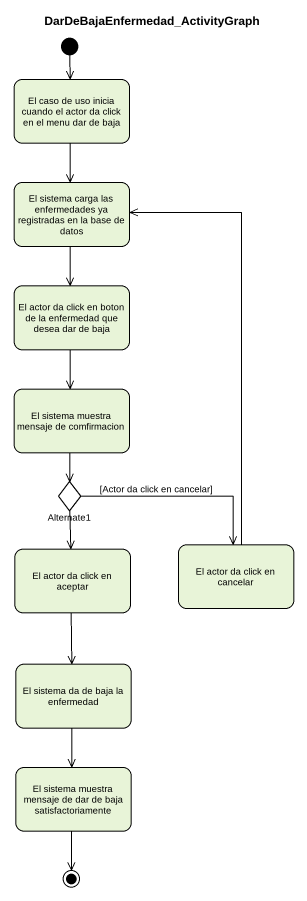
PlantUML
@startuml
title DarDeBajaEnfermedad_ActivityGraph
hide empty description
state "El caso de uso inicia cuando el actor da click en el menu dar de baja" as El_caso_de_uso_inicia
state "El sistema carga las enfermedades ya registradas en la base de datos" as El_sistema_carga_las
state "El actor da click en boton de la enfermedad que desea dar de baja" as El_actor_da_click_en_boton
state "El sistema muestra mensaje de comfirmacion" as El_sistema_muestra_mensaje
state Alternate1 <<choice>>
state "El actor da click en aceptar" as El_actor_da_click_en_aceptar
state "El actor da click en cancelar" as El_actor_da_click_en
state "El sistema da de baja la enfermedad" as El_sistema_da_de_baja_la
state "El sistema muestra mensaje de dar de baja satisfactoriamente" as El_sistema_muestra_mensaje_2
[*] --> El_caso_de_uso_inicia
El_caso_de_uso_inicia --> El_sistema_carga_las
El_sistema_carga_las --> El_actor_da_click_en_boton
El_actor_da_click_en_boton --> El_sistema_muestra_mensaje
El_sistema_muestra_mensaje --> Alternate1
Alternate1 --> El_actor_da_click_en_aceptar
Alternate1 -right-> El_actor_da_click_en : [Actor da click en cancelar]
El_actor_da_click_en_aceptar --> El_sistema_da_de_baja_la
El_actor_da_click_en -up-> El_sistema_carga_las
El_sistema_da_de_baja_la --> El_sistema_muestra_mensaje_2
El_sistema_muestra_mensaje_2 --> [*]
@enduml
